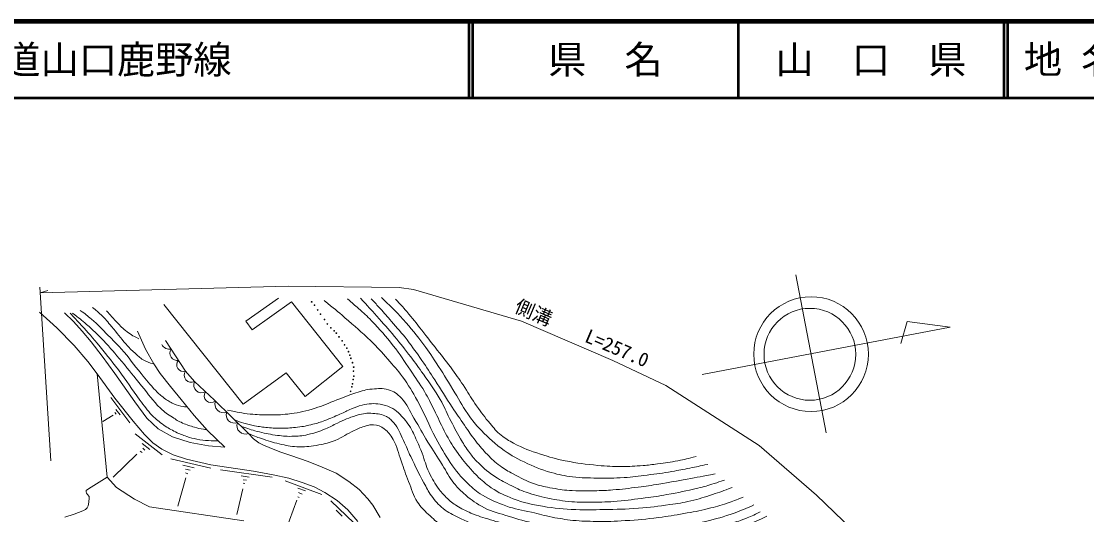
# Model space of a CAD drawing. Units: millimetres, scale not verified. Extents: x 40000 to 680000, y 20000 to 380000.
# Drawn here: x 239222 to 378598, y 315549 to 380000 of the extents above; entities that cross this region are included whole.
import ezdxf
from ezdxf.enums import TextEntityAlignment as Align

# ---------------------------------------------------------------- set-up
doc = ezdxf.new("R2010")
doc.units = ezdxf.units.MM
doc.header["$LTSCALE"] = 1000
for name, color, linetype, lineweight in [('M-BGD', 7, 'Continuous', 13), ('M-STR-HTXT', 7, 'Continuous', 13), ('M-TTL', 2, 'Continuous', 140), ('M-TTL-LINE', 7, 'Continuous', 50)]:
    doc.layers.add(name, color=color, linetype=linetype, lineweight=lineweight)
doc.layers.add('M-TTL-TXT', color=7, linetype='Continuous')
doc.styles.add('ＭＳ ゴシック', font='')
doc.styles.get('ＭＳ ゴシック').set_extended_font_data('MS Gothic')

msp = doc.modelspace()

# ---------------------------------------------------------------- linework, layer by layer
at = {"layer": 'M-BGD'}
for p, q in [((340564, 346874), (344505, 326247)), ((268237, 329996), (257887, 342989)), ((268598, 340827), (272888, 343827)), ((269411, 339705), (274577, 343359)), ((274577, 343359), (281305, 334922)), ((243878, 339953), (241621, 341986)), ((246052, 340766), (244874, 341902)), ((247188, 339525), (246052, 340766)), ((269411, 339705), (268598, 340827)), ((355119, 340804), (354300, 337917)), ((360734, 340038), (355119, 340804)), ((246136, 337654), (243878, 339953)), ((248365, 338137), (247188, 339525)), ((254428, 339513), (255466, 337172)), ((328292, 333840), (360734, 340038)), ((247944, 335579), (246136, 337654)), ((249816, 336245), (248365, 338137)), ((260724, 334288), (258095, 338284)), ((251457, 333994), (249816, 336245)), ((255466, 337172), (256545, 335237)), ((249150, 333931), (247944, 335579)), ((256545, 335237), (257401, 334003)), ((281305, 334922), (276356, 330975)), ((251470, 330766), (249150, 333931)), ((249150, 333931), (250450, 320441)), ((254087, 330288), (251457, 333994)), ((257401, 334003), (258733, 332279)), ((261860, 332942), (260724, 334288)), ((273890, 334067), (268237, 329996)), ((276356, 330975), (273890, 334067)), ((258733, 332279), (260135, 330596)), ((264509, 330503), (261860, 332942)), ((250913, 330846), (253436, 327565)), ((253843, 327743), (251470, 330766)), ((260135, 330596), (261822, 328507)), ((268947, 326132), (264509, 330503)), ((251572, 329302), (252146, 328610)), ((255658, 328157), (254087, 330288)), ((251242, 328542), (249878, 327719)), ((251442, 328897), (251622, 328660)), ((255348, 326014), (253843, 327743)), ((257130, 326783), (255658, 328157)), ((261822, 328507), (263579, 326559)), ((258980, 325703), (257130, 326783)), ((263579, 326559), (265850, 324386)), ((254137, 326121), (257670, 323387)), ((255032, 324836), (256032, 324041)), ((256441, 324939), (255348, 326014)), ((257600, 324126), (256441, 324939)), ((261322, 324988), (258980, 325703)), ((263719, 324554), (261322, 324988)), ((269620, 325459), (268947, 326132)), ((270307, 324927), (269620, 325459)), ((270924, 324618), (270307, 324927)), ((254341, 323471), (251256, 320443)), ((254789, 323836), (255014, 323658)), ((255135, 324219), (255378, 323967)), ((259077, 323387), (257600, 324126)), ((260853, 322789), (259077, 323387)), ((265850, 324386), (263719, 324554)), ((271653, 324303), (270924, 324618)), ((273041, 323756), (271653, 324303)), ((274471, 323272), (273041, 323756)), ((258785, 322854), (264014, 321607)), ((260341, 322013), (261827, 321649)), ((264031, 322041), (260853, 322789)), ((269583, 321221), (264031, 322041)), ((276763, 322515), (274471, 323272)), ((278592, 321758), (276763, 322515)), ((260692, 321509), (261295, 321368)), ((261014, 320892), (260706, 321018)), ((265269, 321393), (272041, 320447)), ((268003, 320615), (269012, 320447)), ((272176, 320758), (269583, 321221)), ((274209, 320324), (272176, 320758)), ((280401, 320959), (278592, 321758)), ((282083, 319886), (280401, 320959)), ((248013, 318906), (250450, 320441)), ((250450, 320441), (251688, 319088)), ((260734, 320345), (259686, 316661)), ((268230, 320110), (268678, 320063)), ((268230, 319671), (268482, 319633)), ((273739, 319977), (278555, 318169)), ((275962, 319763), (274209, 320324)), ((277546, 319174), (275962, 319763)), ((278920, 318431), (277546, 319174)), ((283429, 318835), (282083, 319886)), ((247695, 318551), (247726, 318688)), ((247757, 318364), (247695, 318551)), ((247726, 318688), (248013, 318906)), ((247894, 318171), (247757, 318364)), ((248100, 317940), (247894, 318171)), ((248112, 317747), (248100, 317940)), ((251688, 319088), (254022, 317552)), ((268211, 318923), (267419, 315551)), ((275385, 317886), (275590, 317805)), ((275414, 319003), (276382, 318653)), ((275484, 318428), (275947, 318232)), ((280532, 317394), (278920, 318431)), ((284565, 317615), (283429, 318835)), ((247601, 316233), (247844, 316433)), ((247844, 316433), (247963, 316700)), ((247963, 316700), (248050, 317180)), ((248050, 317180), (248112, 317747)), ((254022, 317552), (255999, 316585)), ((255999, 316585), (268322, 314756)), ((275273, 317444), (273842, 313520)), ((279727, 317365), (282755, 314449)), ((281934, 316174), (280532, 317394)), ((285196, 316774), (284565, 317615)), ((286164, 315162), (285196, 316774)), ((244928, 315211), (246118, 315622)), ((246118, 315622), (247252, 316065)), ((247252, 316065), (247601, 316233)), ((280419, 316117), (281213, 315370)), ((283252, 314674), (281934, 316174))]:
    msp.add_line(p, q, dxfattribs=at)
for centre, radius in [((277213, 343360), 50), ((277591, 342911), 50), ((342542, 336519), 7500), ((277998, 342281), 50), ((278362, 341748), 50), ((342386, 336498), 6000), ((278895, 341033), 50), ((279259, 340458), 50), ((279722, 339967), 50), ((280143, 339575), 50), ((280437, 339252), 50), ((280788, 338790), 50), ((281208, 338271), 50), ((281517, 337738), 50), ((281797, 337289), 50), ((282035, 336841), 50), ((282190, 336392), 50), ((282344, 335972), 50), ((282540, 335411), 50), ((282708, 334808), 50), ((282638, 333196), 50), ((282666, 334289), 50), ((282722, 333644), 50), ((282302, 331667), 50), ((282470, 332256), 50), ((282554, 332649), 50)]:
    msp.add_circle(centre, radius, dxfattribs=at)
for centre, radius, start, end in [((258623, 338291), 1130, 207.01754, 280.14274), ((259617, 336648), 956, 146.24902, 280.4324), ((260430, 335112), 874, 137.01833, 289.66308), ((261442, 333742), 902, 142.73868, 297.57332), ((262817, 332521), 1046, 156.23237, 298.50012), ((264055, 331086), 901, 145.11926, 309.25935), ((265664, 329978), 1116, 158.42642, 292.43995), ((267106, 328584), 1079, 160.39226, 290.47411), ((268563, 327206), 1140, 161.20289, 289.66348)]:
    msp.add_arc(centre, radius, start, end, dxfattribs=at)
for points, knots in [([(278864, 343521), (280171, 342457), (280512, 342172), (281549, 341284), (282896, 340130), (283665, 339496), (284935, 338256), (285850, 337363), (286319, 336819), (287164, 335859), (287934, 334983), (288398, 334514), (289078, 333566), (289925, 332385), (290342, 331679), (291054, 330412), (292097, 328558), (292453, 327400), (293473, 325533), (294163, 324270), (294536, 323549), (295344, 322358), (296134, 321195), (296640, 320572), (297658, 319603), (298340, 318953), (298742, 318592), (299550, 318110), (300677, 317437), (301363, 317140), (302600, 316701), (303876, 316247), (304648, 316178), (305964, 315859), (307014, 315605), (307596, 315432), (308656, 315228), (309717, 315024), (310315, 314918), (311390, 314808), (312584, 314685), (313260, 314683), (314461, 314668), (315929, 314649), (316752, 314678), (318218, 314766), (319925, 314869), (320881, 314959), (322578, 315172), (323881, 315336), (324607, 315464), (325901, 315691), (327150, 315911), (327851, 316036), (329083, 316336), (330058, 316573), (330600, 316732), (331551, 317051), (332382, 317330), (332662, 317438), (333654, 317836)], [0, 0, 0, 0, 1, 1, 1, 2, 2, 2, 3, 3, 3, 4, 4, 4, 5, 5, 5, 6, 6, 6, 7, 7, 7, 8, 8, 8, 9, 9, 9, 10, 10, 10, 11, 11, 11, 12, 12, 12, 13, 13, 13, 14, 14, 14, 15, 15, 15, 16, 16, 16, 17, 17, 17, 18, 18, 18, 19, 19, 19, 20, 20, 20, 20]), ([(332224, 319112), (331008, 318641), (330671, 318513), (329658, 318180), (328558, 317818), (327937, 317624), (326812, 317352), (325747, 317095), (325134, 317021), (324050, 316862), (322457, 316628), (321562, 316505), (319956, 316385), (318186, 316252), (317189, 316256), (315414, 316217), (313996, 316186), (313200, 316141), (311783, 316203), (310067, 316278), (309099, 316349), (307409, 316651), (305889, 316923), (305021, 317078), (303581, 317633), (302406, 318085), (301731, 318351), (300693, 319063), (299895, 319610), (299500, 319993), (298800, 320661), (298313, 321127), (298073, 321422), (297637, 321937), (296930, 322771), (296547, 323252), (295926, 324152), (295322, 325029), (295055, 325568), (294552, 326507), (293995, 327548), (293767, 328174), (293234, 329227), (292755, 330176), (292513, 330723), (291973, 331639), (291308, 332765), (290858, 333348), (290122, 334429), (289264, 335690), (288825, 336429), (287879, 337625), (286832, 338950), (286220, 339677), (285047, 340892), (284420, 341541), (284019, 341856), (283350, 342462), (282790, 342970), (282610, 343131), (281906, 343752)], [0, 0, 0, 0, 1, 1, 1, 2, 2, 2, 3, 3, 3, 4, 4, 4, 5, 5, 5, 6, 6, 6, 7, 7, 7, 8, 8, 8, 9, 9, 9, 10, 10, 10, 11, 11, 11, 12, 12, 12, 13, 13, 13, 14, 14, 14, 15, 15, 15, 16, 16, 16, 17, 17, 17, 18, 18, 18, 19, 19, 19, 20, 20, 20, 20]), ([(283603, 343822), (284636, 342703), (284902, 342412), (285720, 341495), (286636, 340466), (287151, 339890), (288033, 338831), (288891, 337801), (289363, 337217), (290178, 336153), (290841, 335288), (291193, 334788), (291818, 333896), (292714, 332619), (293242, 331917), (294034, 330573), (294579, 329647), (294754, 329058), (295253, 328106), (295797, 327068), (296089, 326480), (296683, 325470), (297065, 324821), (297278, 324454), (297721, 323844), (298102, 323317), (298314, 323014), (298772, 322554), (299581, 321742), (300055, 321293), (301001, 320647), (301777, 320118), (302253, 319881), (303090, 319455), (303925, 319031), (304396, 318790), (305278, 318474), (306350, 318089), (306980, 317952), (308096, 317717), (309304, 317462), (309991, 317343), (311222, 317240), (312276, 317153), (312871, 317161), (313928, 317170), (315205, 317182), (315922, 317207), (317194, 317310), (318624, 317427), (319419, 317551), (320840, 317745), (321949, 317897), (322574, 317966), (323675, 318170), (325258, 318464), (326146, 318628), (327711, 319009), (328562, 319216), (329036, 319347), (329870, 319617), (330391, 319786), (330566, 319844), (331197, 320075)], [0, 0, 0, 0, 1, 1, 1, 2, 2, 2, 3, 3, 3, 4, 4, 4, 5, 5, 5, 6, 6, 6, 7, 7, 7, 8, 8, 8, 9, 9, 9, 10, 10, 10, 11, 11, 11, 12, 12, 12, 13, 13, 13, 14, 14, 14, 15, 15, 15, 16, 16, 16, 17, 17, 17, 18, 18, 18, 19, 19, 19, 20, 20, 20, 21, 21, 21, 21]), ([(329991, 320869), (328211, 320545), (327764, 320463), (326337, 320206), (324895, 319945), (324091, 319778), (322645, 319542), (321589, 319369), (320995, 319289), (319934, 319149), (318634, 318978), (317904, 318886), (316597, 318775), (315789, 318707), (315333, 318703), (314522, 318682), (313263, 318649), (312555, 318615), (311298, 318687), (310279, 318745), (309709, 318830), (308704, 319009), (307785, 319173), (307263, 319262), (306377, 319556), (305226, 319938), (304646, 320323), (303573, 320888), (302880, 321252), (302485, 321454), (301848, 321911), (301143, 322418), (300799, 322773), (300194, 323397), (299562, 324050), (299239, 324448), (298680, 325164), (298066, 325950), (297762, 326420), (297194, 327239), (296565, 328146), (296218, 328659), (295610, 329580), (294694, 330965), (294220, 331766), (293310, 333155), (292659, 334150), (292307, 334717), (291628, 335693), (290891, 336752), (290486, 337353), (289693, 338371), (288929, 339351), (288444, 339854), (287632, 340796), (287063, 341458), (286741, 341826), (286160, 342478), (285714, 342979), (285571, 343138), (285011, 343754)], [0, 0, 0, 0, 1, 1, 1, 2, 2, 2, 3, 3, 3, 4, 4, 4, 5, 5, 5, 6, 6, 6, 7, 7, 7, 8, 8, 8, 9, 9, 9, 10, 10, 10, 11, 11, 11, 12, 12, 12, 13, 13, 13, 14, 14, 14, 15, 15, 15, 16, 16, 16, 17, 17, 17, 18, 18, 18, 19, 19, 19, 20, 20, 20, 20]), ([(286328, 343908), (287524, 342797), (287861, 342467), (288782, 341483), (289956, 340229), (290546, 339462), (291600, 338104), (292393, 337083), (292789, 336474), (293507, 335398), (294394, 334068), (294827, 333283), (295666, 331921), (296436, 330670), (296774, 329907), (297628, 328711), (298142, 327991), (298431, 327581), (299044, 326944), (300137, 325812), (300740, 325144), (302017, 324225), (303117, 323432), (303765, 323013), (304989, 322430), (306330, 321791), (307107, 321463), (308536, 321056), (309610, 320750), (310231, 320630), (311340, 320495), (312592, 320344), (313303, 320348), (314565, 320327), (315935, 320304), (316706, 320303), (318074, 320392), (319261, 320470), (319922, 320568), (321102, 320720), (322368, 320883), (323078, 320974), (324336, 321187), (325253, 321342), (325761, 321455), (326673, 321636), (327605, 321820), (327900, 321881), (329056, 322122)], [0, 0, 0, 0, 1, 1, 1, 2, 2, 2, 3, 3, 3, 4, 4, 4, 5, 5, 5, 6, 6, 6, 7, 7, 7, 8, 8, 8, 9, 9, 9, 10, 10, 10, 11, 11, 11, 12, 12, 12, 13, 13, 13, 14, 14, 14, 15, 15, 15, 16, 16, 16, 16]), ([(327514, 323140), (326386, 322851), (326069, 322772), (325131, 322589), (324094, 322386), (323505, 322318), (322458, 322178), (321719, 322078), (321303, 322031), (320560, 321972), (319460, 321884), (318841, 321831), (317738, 321841), (316535, 321853), (315860, 321873), (314663, 321981), (312977, 322135), (312034, 322266), (310373, 322589), (309093, 322838), (308390, 323053), (307148, 323449), (305731, 323900), (304948, 324210), (303624, 324888), (302952, 325233), (302585, 325459), (301998, 325935), (301362, 326450), (301080, 326826), (300549, 327449), (299814, 328312), (299447, 328833), (298792, 329758), (298144, 330674), (297857, 331238), (297231, 332169), (296618, 333081), (296273, 333592), (295624, 334478), (294874, 335500), (294420, 336047), (293642, 337048), (292851, 338066), (292405, 338635), (291605, 339646), (290844, 340607), (290445, 341169), (289642, 342095), (289083, 342739), (288891, 342953), (288174, 343712)], [0, 0, 0, 0, 1, 1, 1, 2, 2, 2, 3, 3, 3, 4, 4, 4, 5, 5, 5, 6, 6, 6, 7, 7, 7, 8, 8, 8, 9, 9, 9, 10, 10, 10, 11, 11, 11, 12, 12, 12, 13, 13, 13, 14, 14, 14, 15, 15, 15, 16, 16, 16, 17, 17, 17, 17]), ([(245600, 341893), (246183, 341274), (246332, 341110), (246796, 340603), (247730, 339582), (248253, 339010), (249137, 337946), (250253, 336603), (250871, 335845), (251927, 334455), (253067, 332954), (253598, 332034), (254731, 330529), (255338, 329723), (255650, 329243), (256344, 328510), (256870, 327954), (257234, 327708), (257858, 327263), (258431, 326853), (258783, 326665), (259414, 326351), (259968, 326076), (260298, 325958), (260886, 325762), (261386, 325596), (261671, 325508), (262190, 325412), (262781, 325303), (263118, 325265), (263718, 325230), (264214, 325200), (264389, 325199), (264989, 325210)], [0, 0, 0, 0, 1, 1, 1, 2, 2, 2, 3, 3, 3, 4, 4, 4, 5, 5, 5, 6, 6, 6, 7, 7, 7, 8, 8, 8, 9, 9, 9, 10, 10, 10, 11, 11, 11, 11]), ([(245926, 341895), (246817, 341203), (247064, 341003), (247763, 340395), (248660, 339614), (249145, 339153), (249964, 338292), (250934, 337271), (251437, 336661), (252347, 335586), (253388, 334356), (253928, 333631), (254955, 332389), (255914, 331230), (256354, 330489), (257436, 329445), (257982, 328918), (258362, 328704), (258993, 328281), (259486, 327951), (259767, 327763), (260310, 327524), (260911, 327260), (261266, 327151), (261895, 326963), (262335, 326832), (262588, 326766), (263044, 326711), (263213, 326691), (263274, 326682), (263478, 326671)], [0, 0, 0, 0, 1, 1, 1, 2, 2, 2, 3, 3, 3, 4, 4, 4, 5, 5, 5, 6, 6, 6, 7, 7, 7, 8, 8, 8, 9, 9, 9, 10, 10, 10, 10]), ([(246935, 342214), (247640, 341721), (247841, 341561), (248393, 341106), (249320, 340343), (249744, 339808), (250595, 338961), (251270, 338289), (251655, 337917), (252291, 337208), (253376, 336000), (253858, 335217), (254899, 333970), (255633, 333091), (256020, 332575), (256819, 331755), (257223, 331341), (257468, 331124), (257927, 330773), (258374, 330432), (258651, 330268), (259161, 330030), (259629, 329812), (259928, 329773), (260437, 329680), (260632, 329644), (260701, 329630), (260938, 329601)], [0, 0, 0, 0, 1, 1, 1, 2, 2, 2, 3, 3, 3, 4, 4, 4, 5, 5, 5, 6, 6, 6, 7, 7, 7, 8, 8, 8, 9, 9, 9, 9]), ([(248520, 342606), (249069, 342195), (249233, 342058), (249655, 341667), (250253, 341114), (250513, 340729), (251043, 340111), (251796, 339234), (252143, 338679), (252922, 337825), (253350, 337356), (253604, 337105), (254072, 336676), (254478, 336302), (254690, 336061), (255165, 335778), (255663, 335482), (255911, 335416), (256545, 335237)], [0, 0, 0, 0, 1, 1, 1, 2, 2, 2, 3, 3, 3, 4, 4, 4, 5, 5, 5, 6, 6, 6, 6]), ([(250370, 342200), (250946, 341531), (251104, 341346), (251604, 340826), (252076, 340334), (252322, 340035), (252852, 339606), (253469, 339106), (253756, 338965), (254576, 338526)], [0, 0, 0, 0, 1, 1, 1, 2, 2, 2, 3, 3, 3, 3]), ([(335068, 316816), (333861, 316281), (333506, 316138), (332481, 315765), (331041, 315239), (330205, 315023), (328717, 314650), (327532, 314353), (326853, 314253), (325647, 314061), (324305, 313848), (323549, 313752), (322198, 313620), (320420, 313445), (319420, 313368), (317634, 313325), (316361, 313294), (315647, 313355), (314375, 313409), (313010, 313468), (312241, 313461), (310884, 313620), (308976, 313842), (307921, 314083), (306047, 314503), (304684, 314809), (303923, 315008), (302598, 315449), (301340, 315868), (300578, 315997), (299422, 316648), (298433, 317205), (297927, 317610), (297067, 318351), (296526, 318818), (296248, 319115), (295805, 319676), (295130, 320531), (294894, 321111), (294312, 322032), (293571, 323205), (293140, 323853), (292420, 325039), (291687, 326244), (291320, 326945), (290590, 328151), (289958, 329197), (289784, 329929), (288929, 330801), (288383, 331358), (287996, 331662), (287246, 331874), (286455, 332096), (285963, 332020), (285143, 331958), (284287, 331893), (283821, 331721), (282998, 331474), (281845, 331128), (281244, 330802), (280117, 330380), (279002, 329963), (278401, 329659), (277257, 329329), (276042, 328978), (275336, 328855), (274081, 328698), (273118, 328578), (272571, 328571), (271600, 328572), (270646, 328573), (270110, 328602), (269161, 328698), (268000, 328816), (267590, 328913), (266216, 329203)], [0, 0, 0, 0, 1, 1, 1, 2, 2, 2, 3, 3, 3, 4, 4, 4, 5, 5, 5, 6, 6, 6, 7, 7, 7, 8, 8, 8, 9, 9, 9, 10, 10, 10, 11, 11, 11, 12, 12, 12, 13, 13, 13, 14, 14, 14, 15, 15, 15, 16, 16, 16, 17, 17, 17, 18, 18, 18, 19, 19, 19, 20, 20, 20, 21, 21, 21, 22, 22, 22, 23, 23, 23, 24, 24, 24, 25, 25, 25, 25]), ([(267121, 327930), (267680, 327707), (267848, 327643), (268326, 327499), (268868, 327337), (269182, 327279), (269738, 327172), (270397, 327045), (270770, 326983), (271439, 326920), (272184, 326849), (272606, 326846), (273355, 326854), (274145, 326863), (274590, 326879), (275374, 326976), (276156, 327072), (276591, 327164), (277355, 327359), (277977, 327518), (278324, 327621), (278925, 327845), (279712, 328138), (280138, 328341), (280907, 328677), (281498, 328936), (281813, 329118), (282412, 329359), (282953, 329577), (283247, 329737), (283814, 329873), (284283, 329987), (284556, 330020), (285038, 330042), (285473, 330061), (285721, 330057), (286150, 329986), (286704, 329894), (287012, 329794), (287524, 329565), (287974, 329364), (288188, 329167), (288552, 328836), (289179, 328266), (289490, 327890), (289954, 327182), (290437, 326445), (290609, 325972), (290982, 325174), (291271, 324559), (291398, 324199), (291646, 323567), (292026, 322600), (292118, 322008), (292567, 321071), (293003, 320161), (293297, 319667), (293899, 318856), (294275, 318349), (294507, 318071), (294978, 317650), (295509, 317176), (295825, 316921), (296436, 316557), (297040, 316197), (297400, 316029), (298048, 315758), (299021, 315350), (299591, 315181), (300600, 314874), (301619, 314564), (302212, 314471), (303250, 314230), (304593, 313917), (305343, 313725), (306699, 313472), (308819, 313078), (310013, 312883), (312153, 312617), (313469, 312454), (314206, 312329), (315531, 312281), (316900, 312231), (317668, 312288), (319036, 312351), (320849, 312434), (321867, 312468), (323670, 312673), (325213, 312849), (326084, 312935), (327602, 313262), (329236, 313614), (330138, 313874), (331745, 314335), (332589, 314577), (333071, 314691), (333890, 315008), (334682, 315313), (334958, 315451), (335867, 315912)], [0, 0, 0, 0, 1, 1, 1, 2, 2, 2, 3, 3, 3, 4, 4, 4, 5, 5, 5, 6, 6, 6, 7, 7, 7, 8, 8, 8, 9, 9, 9, 10, 10, 10, 11, 11, 11, 12, 12, 12, 13, 13, 13, 14, 14, 14, 15, 15, 15, 16, 16, 16, 17, 17, 17, 18, 18, 18, 19, 19, 19, 20, 20, 20, 21, 21, 21, 22, 22, 22, 23, 23, 23, 24, 24, 24, 25, 25, 25, 26, 26, 26, 27, 27, 27, 28, 28, 28, 29, 29, 29, 30, 30, 30, 31, 31, 31, 32, 32, 32, 33, 33, 33, 33]), ([(267978, 327087), (268961, 326747), (269248, 326652), (270080, 326435), (270988, 326198), (271505, 326081), (272435, 325951), (273275, 325834), (273753, 325770), (274601, 325783), (275435, 325796), (275911, 325831), (276725, 326014), (277635, 326219), (278134, 326395), (278996, 326750), (279628, 327011), (279950, 327227), (280574, 327507), (281511, 327928), (282025, 328212), (283013, 328496), (283748, 328707), (284184, 328823), (284948, 328790), (285682, 328759), (286117, 328730), (286798, 328454), (287319, 328243), (287558, 327988), (287934, 327570), (288630, 326797), (288741, 326162), (289217, 325236), (289628, 324435), (289771, 323944), (290163, 323133), (290813, 321791), (291169, 321033), (291888, 319726), (292258, 319052), (292408, 318633), (292876, 318023), (293421, 317313), (293731, 316897), (294432, 316340), (295138, 315780), (295625, 315590), (296430, 315184), (297074, 314860), (297441, 314688), (298112, 314427), (299204, 314001), (299815, 313743), (300951, 313459), (302039, 313188), (302672, 313142), (303769, 312913), (305252, 312602), (306066, 312350), (307555, 312071), (309655, 311679), (310840, 311501), (312959, 311230), (314221, 311069), (314930, 310993), (316198, 310894), (317378, 310801), (318042, 310769), (319226, 310768), (320270, 310766), (320858, 310773), (321897, 310873), (323021, 310981), (323652, 311061), (324757, 311293), (325816, 311516), (326392, 311715), (327428, 312029), (328355, 312311), (328857, 312523), (329783, 312807), (330805, 313121), (331396, 313235), (332412, 313565), (334150, 314129), (334731, 314429), (336744, 315331)], [0, 0, 0, 0, 1, 1, 1, 2, 2, 2, 3, 3, 3, 4, 4, 4, 5, 5, 5, 6, 6, 6, 7, 7, 7, 8, 8, 8, 9, 9, 9, 10, 10, 10, 11, 11, 11, 12, 12, 12, 13, 13, 13, 14, 14, 14, 15, 15, 15, 16, 16, 16, 17, 17, 17, 18, 18, 18, 19, 19, 19, 20, 20, 20, 21, 21, 21, 22, 22, 22, 23, 23, 23, 24, 24, 24, 25, 25, 25, 26, 26, 26, 27, 27, 27, 28, 28, 28, 29, 29, 29, 29]), ([(268947, 326132), (269866, 325761), (270128, 325660), (270900, 325402), (271815, 325096), (272331, 324920), (273276, 324729), (274162, 324549), (274665, 324424), (275569, 324413), (276576, 324402), (277146, 324475), (278134, 324666), (278995, 324832), (279490, 324919), (280300, 325254), (281302, 325669), (281773, 326092), (282761, 326537), (283356, 326805), (283686, 326980), (284317, 327147), (284694, 327247), (284917, 327327), (285305, 327294), (285891, 327245), (286259, 327139), (286714, 326769), (287262, 326323), (287523, 325995), (287871, 325381), (288449, 324361), (288498, 323663), (288902, 322563), (289287, 321511), (289471, 320910), (289890, 319871), (290315, 318817), (290431, 318156), (291047, 317200), (291497, 316500), (291850, 316173), (292456, 315602), (293127, 314968), (293515, 314606), (294306, 314130), (295242, 313566), (295868, 313434), (296914, 313120), (298420, 312669), (299299, 312540), (300847, 312258), (302082, 312033), (302784, 311966), (304022, 311753), (305934, 311426), (306996, 311192), (308901, 310828), (310183, 310583), (310894, 310407), (312182, 310197), (313309, 310014), (313947, 309954), (315084, 309840), (316109, 309736), (316682, 309642), (317712, 309629), (318995, 309614), (319714, 309678), (320993, 309777), (322088, 309861), (322701, 309929), (323790, 310071), (324855, 310210), (325450, 310312), (326496, 310555), (326776, 310620), (326871, 310639), (327212, 310728)], [0, 0, 0, 0, 1, 1, 1, 2, 2, 2, 3, 3, 3, 4, 4, 4, 5, 5, 5, 6, 6, 6, 7, 7, 7, 8, 8, 8, 9, 9, 9, 10, 10, 10, 11, 11, 11, 12, 12, 12, 13, 13, 13, 14, 14, 14, 15, 15, 15, 16, 16, 16, 17, 17, 17, 18, 18, 18, 19, 19, 19, 20, 20, 20, 21, 21, 21, 22, 22, 22, 23, 23, 23, 24, 24, 24, 25, 25, 25, 26, 26, 26, 26])]:
    msp.add_open_spline(points, degree=3, knots=knots, dxfattribs=at)
at = {"layer": 'M-STR-HTXT'}
for p, q in [((243096, 322598), (241637, 345278)), ((241685, 344542), (274144, 345413)), ((241685, 344542), (242678, 344819)), ((274144, 345413), (288643, 345207)), ((288643, 345207), (290520, 344945)), ((290520, 344945), (304647, 340813)), ((304647, 340813), (316616, 335710)), ((316616, 335710), (323538, 332417)), ((323538, 332417), (335772, 324595)), ((335772, 324595), (343267, 318109)), ((343267, 318109), (353297, 308464))]:
    msp.add_line(p, q, dxfattribs=at)
at = {"layer": 'M-TTL'}
msp.add_line((680000, 380000), (40000, 380000), dxfattribs=at)
at = {"layer": 'M-TTL-LINE'}
for p, q in [((297750, 380000), (297750, 370000)), ((298250, 380000), (298250, 370000)), ((333000, 380000), (333000, 370000)), ((367750, 380000), (367750, 370000)), ((368250, 380000), (368250, 370000)), ((40000, 370000), (680000, 370000))]:
    msp.add_line(p, q, dxfattribs=at)

# ---------------------------------------------------------------- texts
at = {"layer": 'M-STR-HTXT', "style": 'ＭＳ ゴシック'}
msp.add_text('側溝\u3000\u3000L=257.0', height=1833, rotation=336.91, dxfattribs=at).set_placement((303380, 341596), align=Align.BOTTOM_LEFT)
at = {"layer": 'M-TTL-TXT', "style": 'ＭＳ ゴシック'}
for s, p in [('主要地方道山口鹿野線', (216734, 375000)), ('地 名', (370380, 375000))]:
    msp.add_text(s, height=3666, dxfattribs=at).set_placement(p, align=Align.MIDDLE_LEFT)
for s, p in [('県\u3000名', (315625, 375000)), ('山\u3000口\u3000県', (350375, 375000))]:
    msp.add_text(s, height=3666, dxfattribs=at).set_placement(p, align=Align.MIDDLE_CENTER)

doc.saveas('drawing.dxf')
